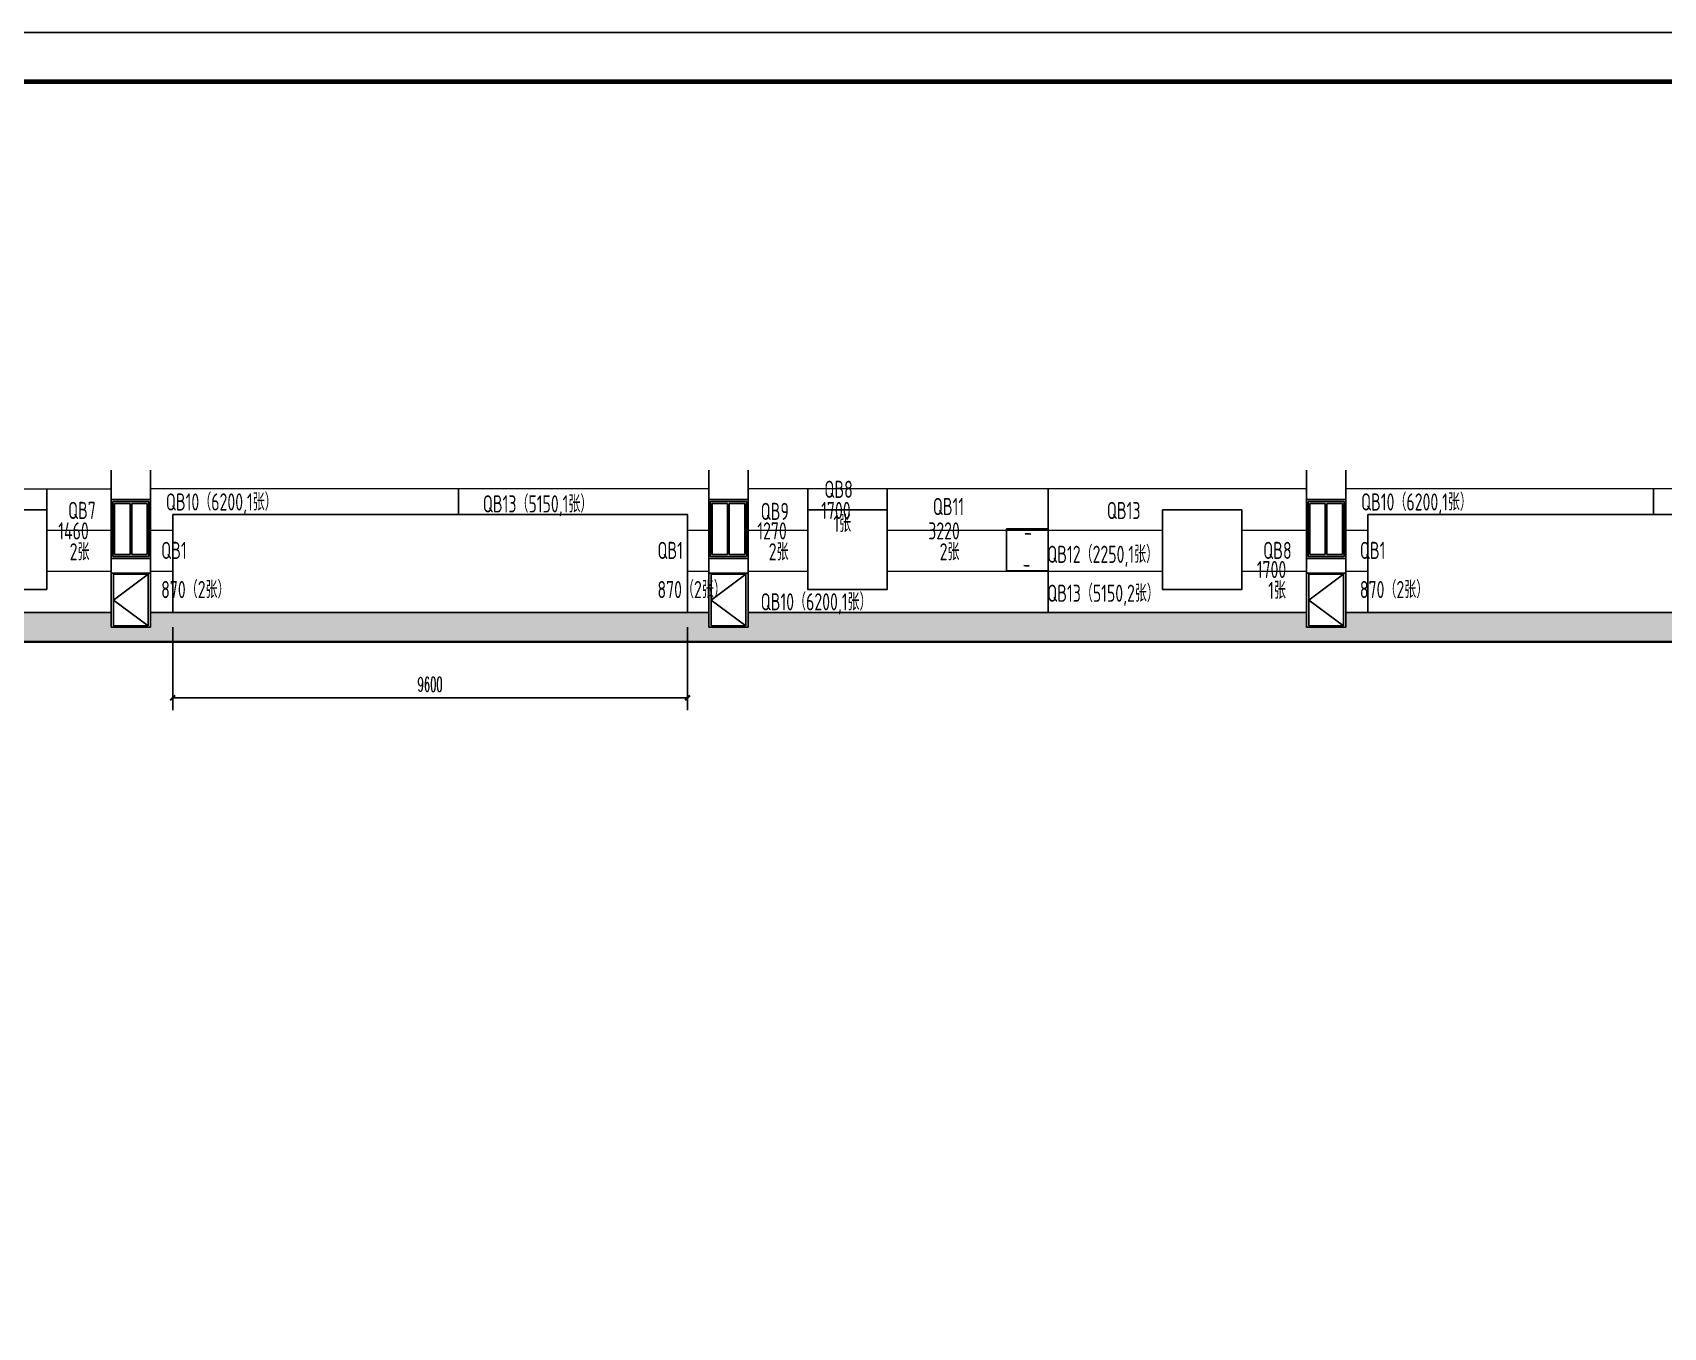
# Model space of a CAD drawing. Extents: x -472275 to 124489, y 67522 to 154054.
# Drawn here: x -444680 to -411414, y 101622 to 128031 of the extents above; entities that cross this region are included whole.
import ezdxf

# ---------------------------------------------------------------- set-up
doc = ezdxf.new("R2010")
doc.units = 0
doc.header["$LTSCALE"] = 1000
doc.header["$MEASUREMENT"] = 0
doc.layers.add('0_WALL PANEL', color=3, linetype='Continuous', lineweight=20)
for name, color, linetype in [('EM50', 253, 'Continuous'), ('PUB_TEXT', 7, 'Continuous'), ('PUB_TITLE', 4, 'Continuous'), ('WALL', 7, 'Continuous'), ('建-立-门窗', 4, 'Continuous'), ('建-轴-标注', 3, 'Continuous')]:
    doc.layers.add(name, color=color, linetype=linetype)
doc.styles.add('_TCH_DIM_T3', font='SIMPLEX.shx', dxfattribs={"width": 0.5, "bigfont": 'GBCBIG.shx'})
doc.styles.add('TCCAD_Dimension', font='Tssdeng.shx', dxfattribs={"width": 0.7, "bigfont": 'hztxt.shx'})

# ---------------------------------------------------------------- blocks, each defined once
blk = doc.blocks.new('ELEVOPENINGLIB$SYSLIB$00000313')
for p, q in [((900, 2400), (0, 2400)), ((0, 2400), (0, 2000)), ((51.725, 2349.895), (51.725, 50.105)), ((848.275, 2349.895), (51.725, 2349.895)), ((848.275, 50.105), (848.275, 2349.895)), ((900, 2000), (900, 2400)), ((0, 2000), (0, 0)), ((900, 0), (900, 2000)), ((0, 0), (900, 0)), ((51.725, 50.105), (848.275, 50.105))]:
    blk.add_line(p, q)
at = {"color": 4}
for p, q in [((848.275, 2349.895), (51.725, 1200)), ((51.725, 1200), (848.275, 50.105))]:
    blk.add_line(p, q, dxfattribs=at)
blk = doc.blocks.new('ELEVOPENINGLIB$SYSLIB$00000163')
for p, q in [((0, 1500), (0, 0)), ((1200, 1500), (0, 1500)), ((50, 1450), (50, 50)), ((1150, 1450), (50, 1450)), ((100, 1400), (100, 100)), ((575, 1400), (100, 1400)), ((575, 100), (575, 1400)), ((625, 1400), (625, 100)), ((1100, 1400), (625, 1400)), ((1100, 100), (1100, 1400)), ((1150, 50), (1150, 1450)), ((1200, 0), (1200, 1500)), ((0, 0), (1200, 0)), ((50, 50), (1150, 50)), ((100, 100), (575, 100)), ((625, 100), (1100, 100))]:
    blk.add_line(p, q)
blk = doc.blocks.new('_ArchTick')
at = {"color": 0, "linetype": 'ByBlock', "const_width": 0.4}
blk.add_lwpolyline([(-0.5, -0.5), (0.5, 0.5)], dxfattribs=at)

msp = doc.modelspace()

# ---------------------------------------------------------------- hatches: boundary and pattern name
at = {"layer": 'WALL'}
h = msp.add_hatch(dxfattribs=at)
h.set_pattern_fill('钢筋混凝土', color=9, scale=200)
h.set_pattern_definition([(45, (-803499, 222273.6), (-353.5534, 353.5534), []), (50, (-803499, 222273.6), (1434.5204, -125.5043), [150, -1650]), (355, (-803499, 222273.6), (-277.5027, 1504.3843), [120, -1320]), (100.4514, (-803379.5, 222263.1), (1157.0188, 1378.879), [127.4804, -1402.2842]), (46.1842, (-803499, 222673.6), (2134.482, -331.038), [225, -2475]), (96.6356, (-803321.1, 222646), (1869.325, 1948.236), [191.221, -2103.426]), (351.1842, (-803499, 222673.6), (1869.324, 1948.237), [180, -1980]), (21, (-803299, 222573.6), (1193.814, -805.2378), [150, -1650]), (326, (-803299, 222573.6), (486.6307, 1450.3), [120, -1320]), (71.4514, (-803199.5, 222506.5), (1680.4453, 645.061), [127.4804, -1402.2842]), (37.5, (-803499, 222273.6), (24.3197, 665.7877), [0, -1304, 0, -1340, 0, -1325]), (7.5, (-803499, 222273.6), (526.1391, 788.8234), [0, -764, 0, -1274, 0, -505]), (327.5, (-803945, 222273.6), (1067.6449, -45.10974), [0, -500, 0, -1560, 0, -2070]), (317.5, (-804145, 222273.6), (1166.3723, 200.21), [0, -650, 0, -1036, 0, -1470])])
h.paths.add_polyline_path([(-333174.7, 115604.9), (-333174.7, 116205), (-340944.7, 116205), (-340944.7, 115905), (-341744.7, 115905), (-341744.7, 116205), (-353134.7, 116205), (-353134.7, 115905), (-353934.7, 115905), (-353934.7, 116205), (-362391, 116205), (-362391, 115905), (-363305, 115905), (-363305, 116205), (-365324.7, 116205), (-365324.7, 115905), (-366124.7, 115905), (-366124.7, 116205), (-377514.7, 116205), (-377514.7, 115905), (-378314.7, 115905), (-378314.7, 116205), (-384144.5, 116205), (-384144.5, 115905), (-385058.5, 115905), (-385058.5, 116205), (-393515, 116205), (-393515, 115905), (-394315, 115905), (-394315, 116205), (-405705, 116205), (-405705, 115905), (-406505, 115905), (-406505, 116205), (-417895, 116205), (-417895, 115905), (-418695, 115905), (-418695, 116205), (-430085, 116205), (-430085, 115905), (-430885, 115905), (-430885, 116205), (-442275, 116205), (-442275, 115905), (-443075, 115905), (-443075, 116205), (-454465, 116205), (-454465, 115905), (-455265, 115905), (-455265, 116205), (-463035, 116205), (-463035, 115604.8)])

# ---------------------------------------------------------------- linework, layer by layer
at = {"color": 7}
for p, q in [((-443075, 119105), (-443075, 116205)), ((-442275, 116205), (-442275, 119105)), ((-430885, 119105), (-430885, 116205)), ((-430085, 116205), (-430085, 119105)), ((-418695, 119105), (-418695, 116205)), ((-417895, 116205), (-417895, 119105))]:
    msp.add_line(p, q, dxfattribs=at)
at = {"color": 3}
for p, q in [((-444392.3, 117045, 0), (-444392.3, 118725, 0)), ((-435992.9, 118205), (-435992.9, 118725)), ((-428867.7, 117045, 0), (-428867.7, 118725, 0)), ((-427247.7, 117885, 0), (-427247.7, 118725, 0)), ((-423962, 117910), (-423962, 118725)), ((-411612.9, 118205), (-411612.9, 118725)), ((-423962, 117055), (-423962, 116205)), ((-441821.9, 115905), (-441821.9, 114212.6)), ((-431321.9, 115905), (-431321.9, 114212.6)), ((-441821.9, 114462.6), (-431321.9, 114462.6))]:
    msp.add_line(p, q, dxfattribs=at)
at = {"color": 4, "elevation": 0}
for points in [[(-443075, 118505), (-442275, 118505), (-442275, 117305), (-443075, 117305)], [(-430885, 118505), (-430085, 118505), (-430085, 117305), (-430885, 117305)], [(-428867.7, 118294.8), (-427247.7, 118294.8), (-427247.7, 116674.8), (-428867.7, 116674.8)], [(-424817, 117910), (-423962, 117910), (-423962, 117055), (-424817, 117055)], [(-442275, 117005), (-443075, 117005), (-443075, 115905), (-442275, 115905)], [(-430085, 117005), (-430885, 117005), (-430885, 115905), (-430085, 115905)]]:
    msp.add_lwpolyline(points, close=True, dxfattribs=at)
at = {"color": 4}
for points in [[(-418695, 118505), (-417895, 118505), (-417895, 117305), (-418695, 117305)], [(-446012.3, 118294.8), (-444392.3, 118294.8), (-444392.3, 116674.8), (-446012.3, 116674.8)], [(-421632.3, 118294.8), (-420012.3, 118294.8), (-420012.3, 116674.8), (-421632.3, 116674.8)], [(-417895, 117005), (-418695, 117005), (-418695, 115905), (-417895, 115905)]]:
    msp.add_lwpolyline(points, close=True, dxfattribs=at)
at = {"layer": '0_WALL PANEL', "linetype": 'ByBlock'}
for p, q in [((-454475, 118725), (-443075, 118725)), ((-430885, 118725), (-442285, 118725)), ((-418695, 118725), (-430095, 118725)), ((-406505, 118725), (-417905, 118725)), ((-444392.3, 117885), (-443075, 117885)), ((-442275, 117885), (-441821.9, 117885)), ((-431321.9, 117885), (-430885, 117885)), ((-430085, 117885, 0), (-428867.7, 117885, 0)), ((-427247.7, 117885, 0), (-421632.3, 117885, 0)), ((-420012.3, 117885, 0), (-418695, 117885, 0)), ((-417895, 117885, 0), (-417441.9, 117885, 0)), ((-444392.3, 117045, 0), (-443075, 117045, 0)), ((-442275, 117045, 0), (-441821.9, 117045, 0)), ((-431321.9, 117045), (-430885, 117045)), ((-430085, 117045, 0), (-428867.7, 117045, 0)), ((-427247.7, 117045, 0), (-421632.3, 117045, 0)), ((-420012.3, 117045, 0), (-418695, 117045, 0)), ((-417895, 117045, 0), (-417441.9, 117045, 0))]:
    msp.add_line(p, q, dxfattribs=at)
at = {"layer": 'EM50', "extrusion": (0, 0, -1)}
for start, end in [(82.81513, 102.69143), (262.81512, 282.69141)]:
    msp.add_arc((424389.5, 117482.5), 327.6, start, end, dxfattribs=at)
at = {"layer": 'PUB_TITLE'}
msp.add_lwpolyline([(-472274.7, 68631.2), (-325174.7, 68631.2), (-325174.7, 128031.2), (-472274.7, 128031.2)], close=True, dxfattribs=at)
at = {"layer": 'PUB_TITLE', "const_width": 100}
msp.add_lwpolyline([(-469774.7, 69631.2), (-326174.7, 69631.2), (-326174.7, 127031.2), (-469774.7, 127031.2)], close=True, dxfattribs=at)
at = {"layer": 'WALL', "color": 7, "const_width": 50}
msp.add_lwpolyline([(-467410, 115605), (-436529.5, 115605), (-330226.8, 115605)], dxfattribs=at)
at = {"layer": '建-轴-标注', "color": 0}
for p, q in [((-443075, 116205), (-454465, 116205)), ((-430885, 116205, 0), (-442275, 116205)), ((-418695, 116205, 0), (-430085, 116205)), ((-406505, 116205, 0), (-417895, 116205, 0))]:
    msp.add_line(p, q, dxfattribs=at)
at = {"layer": '建-轴-标注', "color": 5}
for points in [[(-441821.9, 118205), (-431321.9, 118205), (-431321.9, 116205), (-441821.9, 116205)], [(-417441.9, 118205), (-406941.9, 118205), (-406941.9, 116205), (-417441.9, 116205)]]:
    msp.add_lwpolyline(points, close=True, dxfattribs=at)

# ---------------------------------------------------------------- block references
at = {"color": 3, "xscale": 100, "yscale": 100, "zscale": 100, "rotation": 180}
msp.add_blockref('_ArchTick', (-441821.9, 114462.6), dxfattribs=at)
at = {"color": 3, "xscale": 100, "yscale": 100, "zscale": 100}
msp.add_blockref('_ArchTick', (-431321.9, 114462.6), dxfattribs=at)
at = {"layer": '建-立-门窗', "color": 4, "xscale": 0.6666666666666666, "yscale": 0.8}
for p in [(-443075, 117305), (-430885, 117305), (-418695, 117305)]:
    msp.add_blockref('ELEVOPENINGLIB$SYSLIB$00000163', p, dxfattribs=at)
at = {"layer": '建-立-门窗', "color": 7, "xscale": 0.8888888888888888, "yscale": 0.4583333333333333}
for p in [(-443075, 115905), (-430885, 115905), (-418695, 115905)]:
    msp.add_blockref('ELEVOPENINGLIB$SYSLIB$00000313', p, dxfattribs=at)

# ---------------------------------------------------------------- texts
at = {"color": 7, "insert": (-436571.9, 114737.6), "char_height": 297.5, "attachment_point": 5, "style": '_TCH_DIM_T3'}
msp.add_mtext('\\A1;9600', dxfattribs=at)
at = {"layer": 'PUB_TEXT', "style": 'TCCAD_Dimension', "width": 0.7}
for s, p in [('QB8', (-428528.7, 118540.9, 0)), ('QB7', (-443956.9, 118110.8)), ('QB10（6200,1张）', (-441961.3, 118283, 0)), ('QB13（5150,1张）', (-435495.5, 118244.1, 0)), ('QB9', (-429828.2, 118090.8)), ('1700', (-428593.8, 118109.7, 0)), ('QB11', (-426316, 118189.2)), ('QB13', (-422766.1, 118108.4)), ('QB10（6200,1张）', (-417581.3, 118283, 0)), ('1张', (-428344.6, 117843.6, 0)), ('1460', (-444156.7, 117692.6)), ('1270', (-429896.3, 117692.6)), ('3220', (-426410.1, 117692.6)), ('2张', (-443924.2, 117266.2)), ('QB1', (-442057.3, 117295)), ('QB1', (-431934.1, 117295)), ('2张', (-429663.8, 117266.2)), ('2张', (-426177.6, 117266.2)), ('QB12（2250,1张）', (-423982.3, 117215.4)), ('QB8', (-419576.9, 117295)), ('QB1', (-417604.8, 117295)), ('1700', (-419708.1, 116905.3)), ('870（2张）', (-442057.3, 116495.9)), ('870（2张）', (-431934.1, 116495.9)), ('QB13（5150,2张）', (-423982.3, 116421.1)), ('1张', (-419475.5, 116478.9)), ('870（2张）', (-417604.8, 116495.9)), ('QB10（6200,1张）', (-429828.2, 116246.1))]:
    msp.add_text(s, height=350, dxfattribs=at).set_placement(p)

doc.saveas('drawing.dxf')
